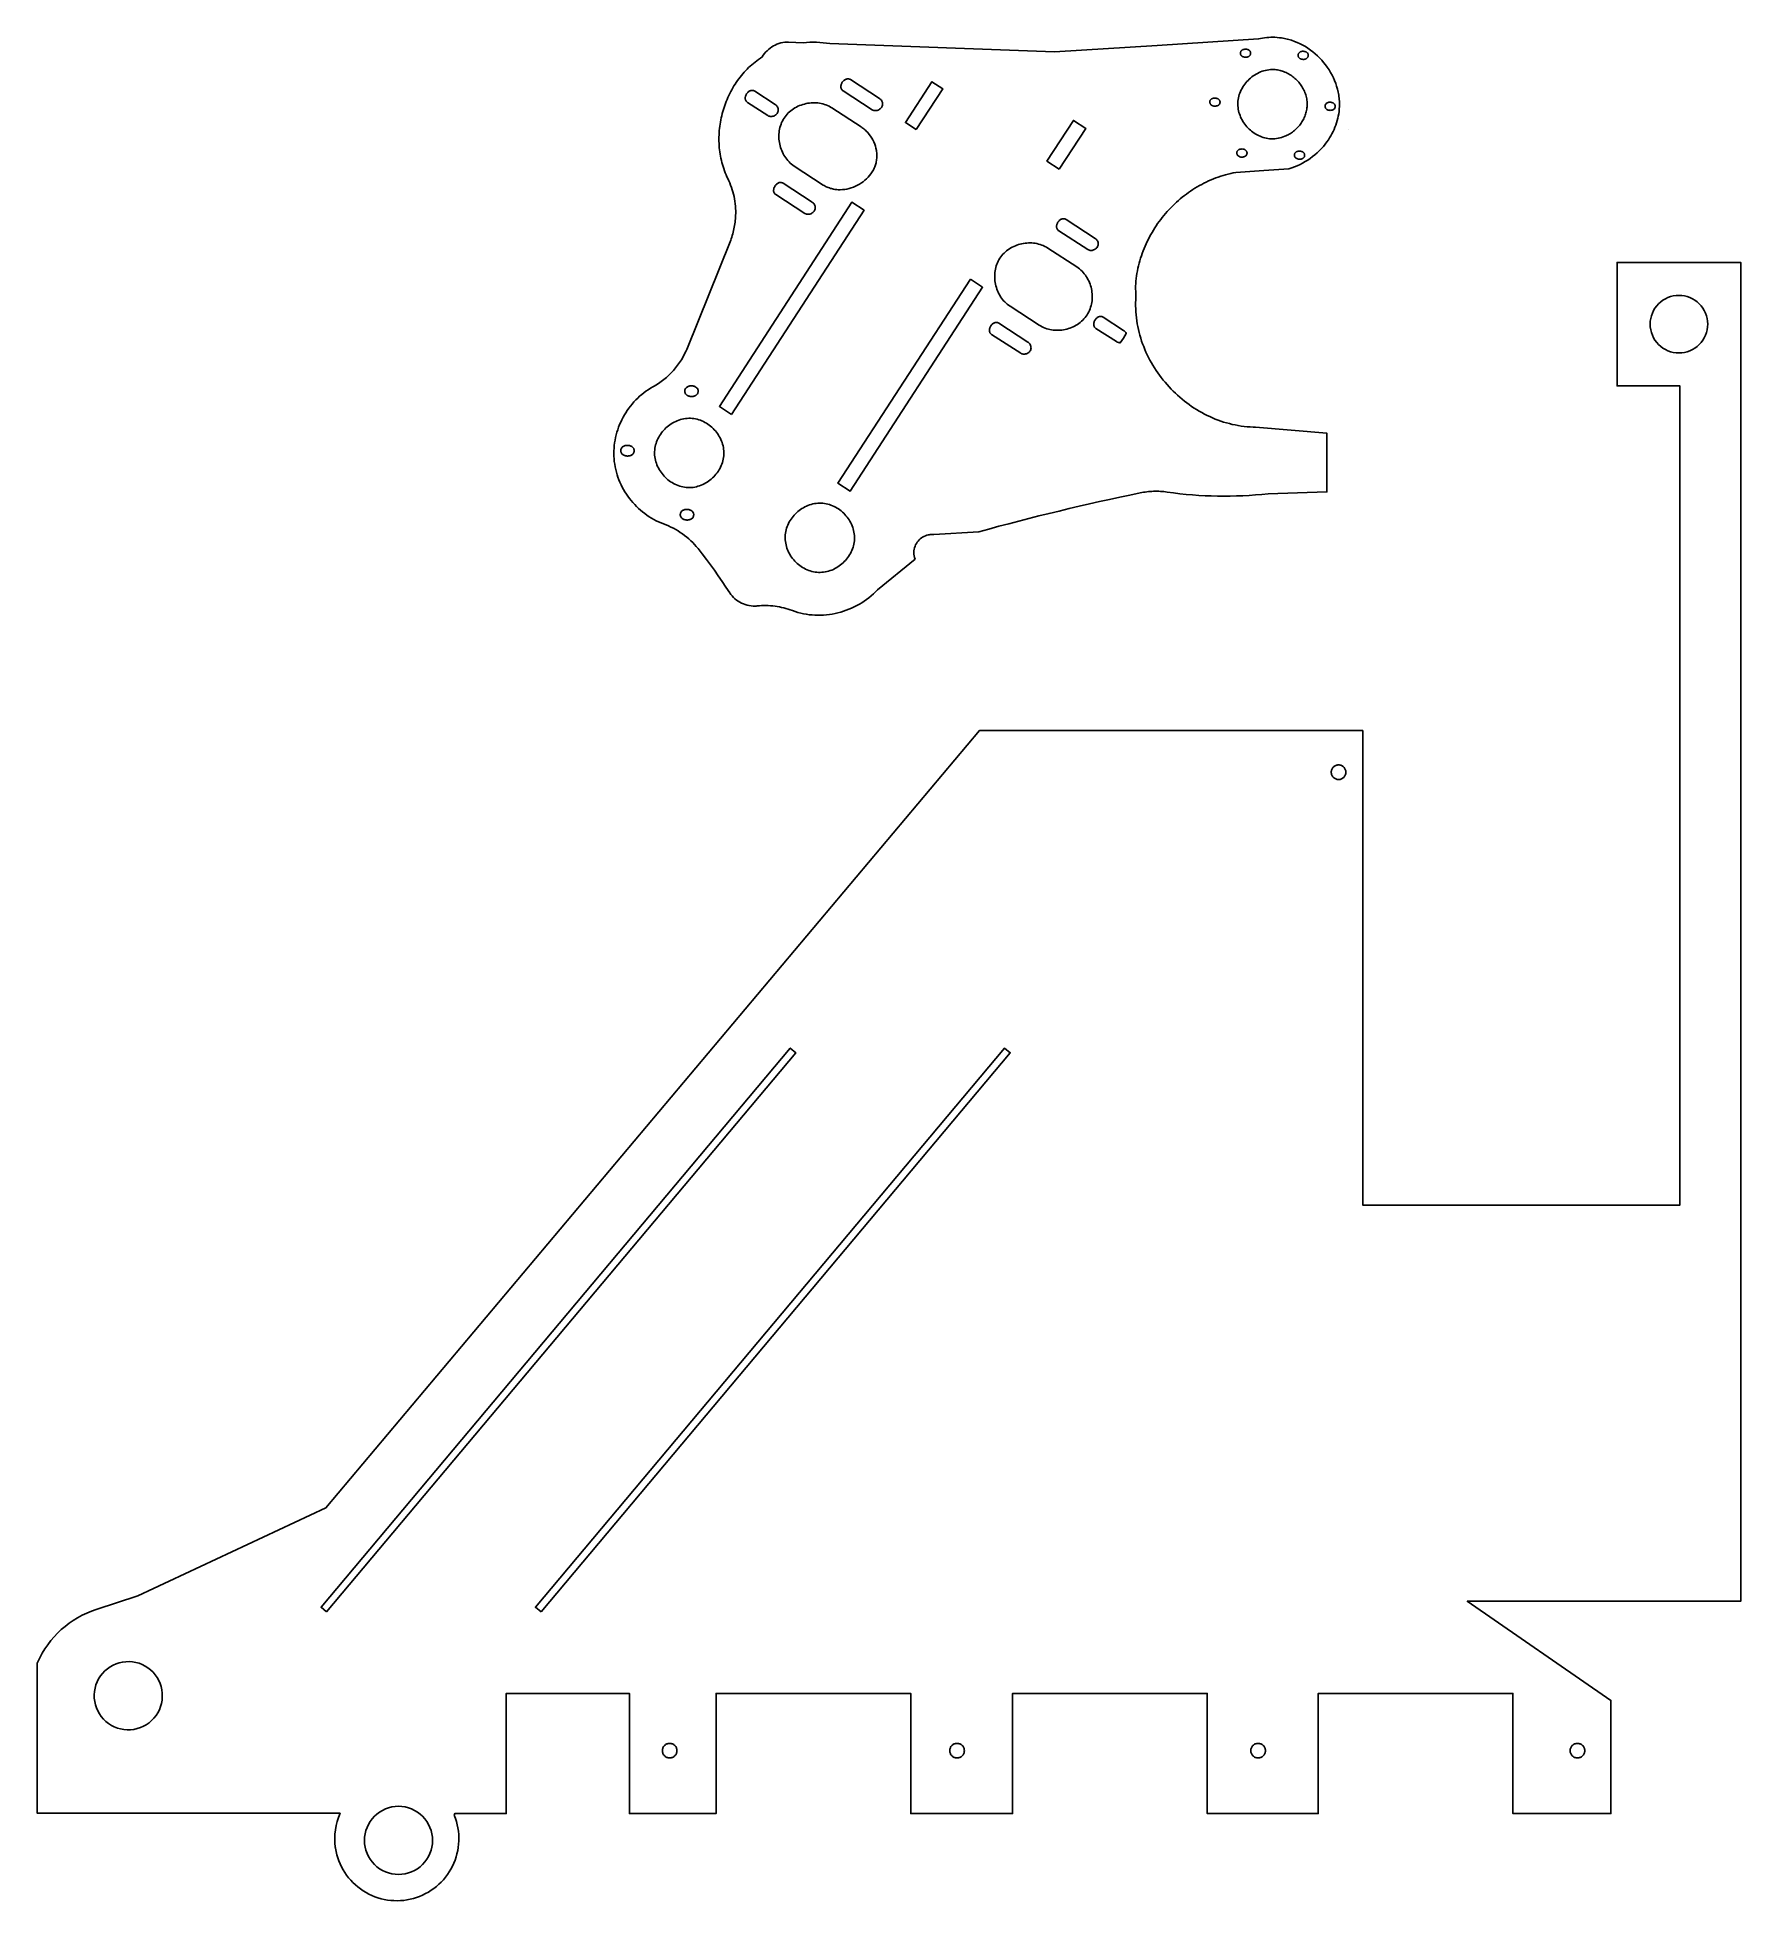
# Model space of a CAD drawing. Extents: x 59 to 759, y 98 to 864.
import ezdxf

# ---------------------------------------------------------------- set-up
doc = ezdxf.new("R2010")
doc.units = 0
doc.layers.add('Nível_Padrão', color=1, linetype='CONTINUOUS')

msp = doc.modelspace()

# ---------------------------------------------------------------- linework, layer by layer
at = {"layer": 'Nível_Padrão'}
for points in [[(559.25, 703.81), (558.73, 703.86), (558.21, 703.89), (556.97, 703.95), (555.74, 704.04), (554.51, 704.17), (553.29, 704.33), (552.08, 704.52), (550.87, 704.75), (549.68, 705.01), (548.49, 705.3), (547.31, 705.62), (546.13, 705.97), (544.97, 706.36), (543.82, 706.77), (542.68, 707.21), (541.55, 707.68), (540.43, 708.18), (539.33, 708.7), (538.24, 709.26), (537.16, 709.84), (536.09, 710.44), (535.04, 711.07), (534, 711.73), (532.98, 712.41), (531.97, 713.11), (530.98, 713.84), (530.01, 714.59), (529.05, 715.36), (528.11, 716.16), (527.19, 716.97), (526.29, 717.81), (525.41, 718.67), (524.54, 719.54), (523.7, 720.44), (522.87, 721.35), (522.07, 722.29), (521.28, 723.24), (520.52, 724.21), (519.79, 725.19), (519.07, 726.19), (518.38, 727.21), (517.71, 728.24), (517.06, 729.29), (516.44, 730.35), (515.85, 731.42), (515.28, 732.51), (514.74, 733.61), (514.22, 734.72), (513.73, 735.84), (513.27, 736.97), (512.83, 738.12), (512.43, 739.27), (512.05, 740.44), (511.71, 741.61), (511.39, 742.79), (511.1, 743.98), (510.84, 745.17), (510.62, 746.38), (510.43, 747.59), (510.27, 748.8), (510.14, 750.02), (510.04, 751.25), (509.98, 752.48), (509.96, 753.71), (509.97, 754.94), (510.01, 756.18), (510.05, 757.31), (510.04, 758.44), (510, 759.57), (509.91, 760.7), (509.95, 761.77), (510.02, 762.84), (510.1, 763.9), (510.22, 764.96), (510.36, 766.01), (510.52, 767.07), (510.71, 768.11), (510.92, 769.15), (511.15, 770.19), (511.41, 771.22), (511.69, 772.24), (511.99, 773.26), (512.31, 774.27), (512.66, 775.28), (513.03, 776.27), (513.42, 777.26), (513.83, 778.24), (514.26, 779.21), (514.71, 780.17), (515.18, 781.13), (515.67, 782.07), (516.18, 783), (516.71, 783.93), (517.26, 784.84), (517.82, 785.74), (518.41, 786.63), (519.01, 787.51), (519.63, 788.38), (520.27, 789.23), (520.92, 790.07), (521.59, 790.9), (522.28, 791.71), (522.98, 792.51), (523.7, 793.3), (524.44, 794.07), (525.19, 794.83), (525.95, 795.57), (526.73, 796.3), (527.53, 797), (528.33, 797.7), (529.15, 798.38), (529.99, 799.04), (530.84, 799.68), (531.7, 800.3), (532.57, 800.91), (533.46, 801.5), (534.35, 802.07), (535.26, 802.62), (536.18, 803.15), (537.11, 803.66), (538.05, 804.15), (539.01, 804.62), (539.97, 805.07), (540.94, 805.5), (541.92, 805.9), (542.91, 806.29), (543.91, 806.65), (544.92, 806.99), (545.93, 807.31), (546.95, 807.6), (547.99, 807.87), (549.02, 808.12), (550.07, 808.34), (551.12, 808.53), (562.67, 809.35), (572.99, 810.08), (574.15, 810.44), (575.3, 810.85), (576.42, 811.31), (577.53, 811.82), (578.61, 812.38), (579.67, 812.99), (580.71, 813.63), (581.71, 814.32), (582.69, 815.06), (583.64, 815.83), (584.56, 816.64), (585.44, 817.48), (586.29, 818.37), (587.11, 819.28), (587.88, 820.23), (588.61, 821.2), (589.17, 822), (589.69, 822.82), (590.19, 823.65), (590.66, 824.49), (591.1, 825.36), (591.51, 826.23), (591.88, 827.12), (592.23, 828.03), (592.54, 828.94), (592.82, 829.87), (593.06, 830.8), (593.26, 831.75), (593.44, 832.71), (593.57, 833.67), (593.66, 834.64), (593.72, 835.62), (593.73, 836.61), (593.73, 836.61), (593.72, 837.24), (593.69, 837.86), (593.65, 838.49), (593.59, 839.11), (593.52, 839.73), (593.43, 840.34), (593.32, 840.95), (593.2, 841.56), (592.92, 842.77), (592.58, 843.97), (592.19, 845.15), (591.74, 846.31), (591.24, 847.44), (590.69, 848.56), (590.09, 849.65), (589.44, 850.72), (588.75, 851.76), (588.02, 852.77), (587.24, 853.75), (586.43, 854.7), (585.57, 855.61), (584.68, 856.49), (583.75, 857.33), (582.79, 858.12), (581.8, 858.88), (580.77, 859.59), (579.72, 860.26), (578.64, 860.88), (577.54, 861.45), (576.41, 861.98), (575.26, 862.44), (574.09, 862.86), (572.9, 863.22), (572.3, 863.38), (571.69, 863.52), (571.09, 863.65), (570.47, 863.76), (569.86, 863.86), (569.24, 863.94), (569.15, 863.95), (568.19, 864.04), (567.22, 864.1), (566.37, 864.11), (565.52, 864.1), (564.67, 864.06), (563.83, 863.98), (562.99, 863.88), (562.15, 863.75), (561.32, 863.59), (560.5, 863.41), (518.87, 860.8), (476.63, 858.14), (384.32, 861.49), (382.95, 861.71), (381.57, 861.88), (380.19, 862), (378.81, 862.08), (377.43, 862.1), (376.04, 862.08), (374.66, 862.01), (373.28, 861.89), (367.35, 862.1), (366.52, 862.1), (365.71, 862.04), (364.89, 861.93), (364.1, 861.76), (363.31, 861.53), (362.54, 861.25), (361.79, 860.93), (361.07, 860.55), (360.37, 860.13), (359.7, 859.66), (359.06, 859.15), (358.46, 858.6), (357.89, 858.01), (357.37, 857.38), (356.89, 856.71), (356.46, 856.01), (355.72, 855.52), (354.99, 855.01), (354.27, 854.49), (353.57, 853.95), (352.88, 853.4), (352.21, 852.82), (351.55, 852.23), (350.91, 851.63), (350.28, 851.01), (349.67, 850.38), (349.07, 849.73), (348.49, 849.07), (347.93, 848.39), (347.38, 847.71), (346.84, 847.01), (346.32, 846.29), (345.82, 845.57), (345.33, 844.83), (344.86, 844.09), (344.41, 843.33), (343.97, 842.56), (343.55, 841.79), (343.14, 841), (342.75, 840.21), (342.38, 839.41), (342.03, 838.6), (341.69, 837.78), (341.37, 836.95), (341.07, 836.12), (340.78, 835.28), (340.52, 834.44), (340.27, 833.59), (340.04, 832.73), (339.82, 831.87), (339.63, 831.01), (339.45, 830.14), (339.29, 829.27), (339.15, 828.4), (339.03, 827.52), (338.92, 826.65), (338.84, 825.77), (338.77, 824.88), (338.73, 824), (338.7, 823.12), (338.69, 822.24), (338.7, 821.36), (338.73, 820.47), (338.78, 819.59), (338.85, 818.71), (338.94, 817.84), (339.05, 816.96), (339.18, 816.09), (339.33, 815.22), (339.5, 814.36), (339.69, 813.5), (339.9, 812.64), (340.14, 811.79), (340.39, 810.95), (340.66, 810.11), (340.96, 809.27), (341.27, 808.45), (341.61, 807.63), (341.97, 806.81), (342.35, 806.01), (342.76, 805.12), (343.15, 804.22), (343.51, 803.31), (343.84, 802.39), (344.15, 801.46), (344.42, 800.52), (344.67, 799.57), (344.89, 798.61), (345.07, 797.65), (345.23, 796.69), (345.36, 795.72), (345.46, 794.74), (345.53, 793.76), (345.57, 792.79), (345.58, 791.8), (345.56, 790.82), (345.53, 790.13), (345.48, 789.44), (345.42, 788.75), (345.34, 788.06), (345.25, 787.37), (345.14, 786.69), (344.88, 785.33), (344.57, 783.98), (344.39, 783.31), (344.19, 782.64), (343.98, 781.98), (343.76, 781.33), (343.52, 780.67), (343.27, 780.03), (325.72, 736.46), (325.45, 735.83), (325.18, 735.2), (324.59, 733.97), (323.94, 732.76), (323.24, 731.59), (322.5, 730.44), (321.71, 729.33), (320.87, 728.25), (319.98, 727.21), (319.06, 726.21), (318.09, 725.25), (317.08, 724.33), (316.04, 723.45), (314.96, 722.61), (313.84, 721.83), (312.69, 721.09), (312.1, 720.74), (311.5, 720.4), (310.54, 719.85), (309.6, 719.25), (308.69, 718.63), (307.8, 717.97), (306.94, 717.28), (306.1, 716.56), (305.29, 715.81), (304.51, 715.03), (303.75, 714.22), (303.02, 713.38), (302.33, 712.52), (301.66, 711.64), (301.02, 710.74), (300.42, 709.81), (299.84, 708.86), (299.3, 707.9), (298.79, 706.91), (298.32, 705.91), (297.88, 704.9), (297.47, 703.87), (297.1, 702.82), (296.77, 701.77), (296.47, 700.7), (296.22, 699.63), (296, 698.54), (295.81, 697.45), (295.67, 696.36), (295.57, 695.26), (295.51, 694.15), (295.49, 693.04), (295.51, 691.94), (295.58, 690.83), (295.69, 689.72), (295.84, 688.63), (296.03, 687.54), (296.26, 686.46), (296.54, 685.38), (296.85, 684.32), (297.2, 683.27), (297.58, 682.24), (298.01, 681.22), (298.47, 680.21), (298.96, 679.22), (299.49, 678.25), (300.05, 677.29), (300.64, 676.36), (301.27, 675.45), (301.93, 674.55), (302.61, 673.69), (303.33, 672.84), (304.07, 672.02), (304.84, 671.22), (305.64, 670.46), (306.46, 669.72), (307.31, 669.01), (308.18, 668.33), (309.08, 667.68), (309.99, 667.06), (310.93, 666.48), (311.9, 665.93), (312.88, 665.42), (313.88, 664.95), (314.9, 664.51), (315.93, 664.11), (316.97, 663.72), (317.98, 663.29), (318.98, 662.82), (319.97, 662.32), (320.94, 661.79), (321.88, 661.23), (322.81, 660.63), (323.72, 660), (324.6, 659.34), (325.47, 658.65), (326.3, 657.93), (327.12, 657.18), (327.9, 656.41), (328.66, 655.61), (329.4, 654.78), (330.1, 653.93), (331.82, 651.73), (333.52, 649.51), (335.19, 647.27), (336.83, 645.02), (338.44, 642.74), (340.03, 640.44), (341.58, 638.13), (343.11, 635.79), (343.35, 635.45), (343.59, 635.12), (344.11, 634.48), (344.67, 633.88), (345.27, 633.32), (345.91, 632.8), (346.58, 632.33), (347.28, 631.9), (348, 631.52), (348.75, 631.19), (349.52, 630.91), (350.31, 630.68), (351.11, 630.51), (351.92, 630.39), (352.74, 630.32), (353.56, 630.31), (353.98, 630.33), (354.39, 630.37), (355.31, 630.45), (356.23, 630.5), (357.15, 630.52), (358.07, 630.52), (358.99, 630.5), (359.91, 630.44), (360.83, 630.36), (361.74, 630.26), (362.65, 630.12), (363.56, 629.96), (364.46, 629.78), (365.35, 629.57), (366.24, 629.33), (367.13, 629.07), (368, 628.78), (368.87, 628.47), (370, 628.07), (371.14, 627.72), (372.29, 627.42), (373.45, 627.16), (374.62, 626.95), (375.8, 626.79), (376.98, 626.67), (378.16, 626.59), (379.35, 626.56), (380.54, 626.58), (381.73, 626.63), (382.91, 626.73), (384.09, 626.88), (385.27, 627.06), (386.44, 627.29), (387.6, 627.55), (388.75, 627.86), (389.89, 628.21), (391.02, 628.59), (392.13, 629.02), (393.23, 629.48), (394.31, 629.98), (395.37, 630.52), (396.41, 631.1), (397.43, 631.71), (398.43, 632.36), (399.4, 633.04), (400.35, 633.76), (401.27, 634.51), (402.16, 635.29), (403.02, 636.11), (403.85, 636.97), (419.28, 649.66), (419.08, 650.28), (418.94, 650.92), (418.85, 651.59), (418.83, 651.92), (418.82, 652.26), (418.82, 652.38), (418.86, 653.04), (418.95, 653.68), (419.1, 654.31), (419.3, 654.91), (419.54, 655.49), (419.84, 656.04), (420.17, 656.56), (420.55, 657.05), (420.96, 657.51), (421.41, 657.94), (421.9, 658.32), (422.42, 658.67), (422.96, 658.97), (423.53, 659.23), (424.13, 659.44), (424.75, 659.6), (425.13, 659.67), (425.52, 659.72), (425.92, 659.75), (426.32, 659.76), (426.97, 659.73), (445.5, 660.88), (449.61, 662), (453.73, 663.11), (457.85, 664.19), (461.97, 665.27), (466.1, 666.32), (470.24, 667.36), (474.37, 668.38), (478.52, 669.39), (482.66, 670.38), (486.81, 671.35), (490.96, 672.31), (495.12, 673.25), (499.28, 674.17), (503.45, 675.08), (507.62, 675.97), (511.79, 676.85), (512.48, 676.98), (513.17, 677.1), (513.86, 677.21), (514.56, 677.3), (515.25, 677.37), (515.95, 677.43), (516.65, 677.47), (517.35, 677.5), (518.05, 677.52), (518.74, 677.51), (519.44, 677.5), (520.14, 677.46), (520.84, 677.42), (521.54, 677.35), (522.23, 677.27), (522.93, 677.18), (525.51, 676.82), (528.1, 676.51), (530.69, 676.24), (533.28, 676.01), (535.88, 675.82), (538.47, 675.67), (541.07, 675.57), (543.67, 675.51), (546.28, 675.49), (548.88, 675.51), (551.48, 675.57), (554.08, 675.68), (556.68, 675.83), (559.28, 676.02), (561.87, 676.25), (564.47, 676.52), (588.61, 677.22), (588.61, 701.39), (559.25, 703.81), (558.21, 703.89)], [(591.74, 836.61), (591.74, 836.61), (591.58, 836.8), (591.39, 836.96), (591.17, 837.1), (590.94, 837.22), (590.69, 837.31), (590.43, 837.37), (590.16, 837.41), (589.88, 837.42), (589.61, 837.41), (589.34, 837.38), (589.08, 837.31), (588.83, 837.23), (588.6, 837.11), (588.4, 836.97), (588.21, 836.8), (588.06, 836.61), (587.96, 836.44), (587.89, 836.25), (587.84, 836.05), (587.81, 835.83), (587.82, 835.6), (587.86, 835.38), (587.93, 835.18), (588.02, 835), (588.14, 834.83), (588.28, 834.68), (588.44, 834.54), (588.61, 834.43), (588.85, 834.31), (589.1, 834.21), (589.37, 834.14), (589.64, 834.1), (589.92, 834.08), (590.2, 834.09), (590.48, 834.13), (590.74, 834.19), (590.99, 834.28), (591.23, 834.4), (591.44, 834.54), (591.63, 834.71), (591.78, 834.91), (591.9, 835.14), (591.98, 835.39), (592.01, 835.68), (592, 835.94), (591.95, 836.19), (591.86, 836.41), (591.74, 836.61)]]:
    msp.add_lwpolyline(points, dxfattribs=at)
for points in [[(553.03, 857.63), (553.05, 857.83), (553.09, 858.02), (553.16, 858.19), (553.24, 858.35), (553.34, 858.5), (553.46, 858.63), (553.59, 858.75), (553.73, 858.86), (553.89, 858.95), (554.06, 859.03), (554.23, 859.09), (554.42, 859.14), (554.8, 859.21), (555.19, 859.22), (555.58, 859.18), (555.96, 859.09), (556.14, 859.02), (556.31, 858.95), (556.47, 858.85), (556.62, 858.75), (556.75, 858.64), (556.88, 858.51), (556.98, 858.37), (557.07, 858.21), (557.14, 858.05), (557.2, 857.87), (557.22, 857.68), (557.23, 857.48), (557.21, 857.27), (557.17, 857.09), (557.1, 856.91), (557.02, 856.75), (556.92, 856.6), (556.8, 856.47), (556.67, 856.35), (556.53, 856.25), (556.37, 856.15), (556.2, 856.08), (556.03, 856.01), (555.84, 855.96), (555.46, 855.89), (555.07, 855.88), (554.68, 855.92), (554.3, 856.01), (554.12, 856.08), (553.95, 856.16), (553.79, 856.25), (553.64, 856.35), (553.5, 856.47), (553.38, 856.6), (553.27, 856.74), (553.18, 856.89), (553.11, 857.06), (553.06, 857.23), (553.04, 857.42), (553.03, 857.63)], [(576.72, 856.77), (576.73, 856.97), (576.78, 857.16), (576.84, 857.33), (576.92, 857.49), (577.02, 857.64), (577.14, 857.77), (577.27, 857.89), (577.42, 858), (577.57, 858.09), (577.74, 858.17), (577.92, 858.23), (578.1, 858.29), (578.48, 858.35), (578.87, 858.36), (579.26, 858.32), (579.64, 858.23), (579.82, 858.17), (579.99, 858.09), (580.15, 858), (580.3, 857.89), (580.44, 857.78), (580.56, 857.65), (580.67, 857.51), (580.76, 857.35), (580.83, 857.19), (580.88, 857.01), (580.91, 856.82), (580.91, 856.62), (580.89, 856.42), (580.85, 856.23), (580.79, 856.05), (580.71, 855.89), (580.61, 855.75), (580.49, 855.61), (580.36, 855.49), (580.21, 855.39), (580.05, 855.3), (579.89, 855.22), (579.71, 855.15), (579.53, 855.1), (579.15, 855.04), (578.75, 855.02), (578.36, 855.06), (577.99, 855.16), (577.81, 855.22), (577.64, 855.3), (577.48, 855.39), (577.33, 855.49), (577.19, 855.61), (577.07, 855.74), (576.96, 855.88), (576.87, 856.03), (576.8, 856.2), (576.75, 856.38), (576.72, 856.57), (576.72, 856.77)], [(570.8, 850.03), (571.31, 849.83), (571.81, 849.61), (572.3, 849.37), (572.79, 849.11), (573.26, 848.84), (573.72, 848.54), (574.17, 848.23), (574.62, 847.91), (575.04, 847.56), (575.46, 847.21), (575.87, 846.83), (576.26, 846.45), (576.63, 846.05), (577, 845.63), (577.34, 845.21), (577.68, 844.77), (577.99, 844.32), (578.29, 843.86), (578.58, 843.39), (578.84, 842.91), (579.09, 842.42), (579.32, 841.92), (579.53, 841.42), (579.72, 840.91), (579.89, 840.39), (580.04, 839.86), (580.17, 839.33), (580.28, 838.8), (580.36, 838.25), (580.42, 837.71), (580.46, 837.16), (580.48, 836.61), (580.47, 836.1), (580.44, 835.58), (580.39, 835.06), (580.32, 834.55), (580.22, 834.04), (580.11, 833.53), (579.98, 833.04), (579.83, 832.55), (579.66, 832.06), (579.47, 831.58), (579.27, 831.11), (579.04, 830.64), (578.81, 830.19), (578.55, 829.74), (578.28, 829.3), (577.99, 828.87), (577.69, 828.45), (577.38, 828.04), (577.05, 827.64), (576.71, 827.25), (576.35, 826.87), (575.99, 826.51), (575.61, 826.15), (575.22, 825.81), (574.82, 825.49), (574.4, 825.17), (573.98, 824.88), (573.55, 824.59), (573.11, 824.32), (572.66, 824.07), (572.2, 823.83), (571.74, 823.61), (571.27, 823.4), (570.61, 823.15), (569.93, 822.93), (569.25, 822.74), (568.55, 822.59), (567.85, 822.48), (567.14, 822.4), (566.43, 822.36), (565.71, 822.37), (565.03, 822.41), (564.36, 822.49), (563.69, 822.61), (563.03, 822.76), (562.38, 822.94), (561.74, 823.16), (561.11, 823.41), (560.49, 823.68), (559.89, 823.99), (559.3, 824.32), (558.72, 824.68), (558.17, 825.07), (557.63, 825.48), (557.11, 825.92), (556.6, 826.38), (556.12, 826.86), (555.66, 827.36), (555.22, 827.88), (554.81, 828.42), (554.42, 828.97), (554.05, 829.55), (553.71, 830.13), (553.4, 830.73), (553.11, 831.35), (552.86, 831.98), (552.64, 832.61), (552.44, 833.26), (552.28, 833.92), (552.15, 834.58), (552.06, 835.25), (552, 835.93), (551.98, 836.61), (551.99, 837.13), (552.03, 837.82), (552.12, 838.52), (552.24, 839.2), (552.39, 839.87), (552.58, 840.54), (552.81, 841.19), (553.07, 841.84), (553.36, 842.46), (553.68, 843.08), (554.02, 843.68), (554.4, 844.26), (554.8, 844.83), (555.23, 845.37), (555.69, 845.9), (556.16, 846.41), (556.66, 846.9), (557.18, 847.36), (557.72, 847.8), (558.28, 848.21), (558.86, 848.6), (559.45, 848.96), (560.06, 849.29), (560.69, 849.6), (561.32, 849.87), (561.97, 850.12), (562.63, 850.33), (563.3, 850.5), (563.97, 850.65), (564.66, 850.75), (565.35, 850.82), (566.05, 850.86), (566.74, 850.85), (567.27, 850.82), (567.79, 850.77), (568.3, 850.7), (568.81, 850.6), (569.32, 850.49), (569.82, 850.36), (570.32, 850.2), (570.8, 850.03)], [(405.93, 836.55), (405.89, 836.19), (405.8, 835.85), (405.65, 835.53), (405.47, 835.24), (405.24, 834.96), (404.99, 834.72), (404.7, 834.5), (404.39, 834.32), (404.07, 834.17), (403.73, 834.06), (403.38, 833.99), (403.03, 833.97), (402.68, 833.99), (402.33, 834.05), (402, 834.17), (401.69, 834.34), (389.73, 842.1), (389.52, 842.26), (389.34, 842.43), (389.18, 842.62), (389.06, 842.82), (388.96, 843.03), (388.89, 843.25), (388.85, 843.48), (388.83, 843.72), (388.83, 843.95), (388.85, 844.2), (388.9, 844.44), (388.96, 844.68), (389.04, 844.92), (389.15, 845.15), (389.26, 845.38), (389.4, 845.6), (389.54, 845.81), (389.7, 846.01), (389.88, 846.2), (390.06, 846.37), (390.25, 846.53), (390.46, 846.67), (390.67, 846.79), (390.88, 846.89), (391.11, 846.96), (391.33, 847.02), (391.56, 847.04), (391.8, 847.04), (392.03, 847.01), (392.27, 846.94), (392.5, 846.85), (392.73, 846.72), (404.68, 838.96), (404.96, 838.74), (405.22, 838.5), (405.44, 838.22), (405.62, 837.92), (405.76, 837.59), (405.86, 837.25), (405.92, 836.9), (405.93, 836.55)], [(419.82, 826.17), (415.37, 829.06), (426.25, 845.84), (430.7, 842.95), (419.82, 826.17)], [(363.04, 834.11), (363, 833.76), (362.9, 833.42), (362.76, 833.1), (362.57, 832.8), (362.35, 832.53), (362.09, 832.28), (361.81, 832.07), (361.5, 831.88), (361.17, 831.74), (360.84, 831.63), (360.49, 831.56), (360.14, 831.53), (359.78, 831.55), (359.44, 831.62), (359.11, 831.74), (358.79, 831.91), (350.41, 837.35), (350.19, 837.51), (350.01, 837.68), (349.86, 837.87), (349.73, 838.07), (349.63, 838.28), (349.56, 838.5), (349.52, 838.73), (349.5, 838.97), (349.5, 839.21), (349.52, 839.45), (349.57, 839.69), (349.63, 839.93), (349.72, 840.17), (349.82, 840.4), (349.93, 840.63), (350.07, 840.85), (350.21, 841.06), (350.38, 841.26), (350.55, 841.45), (350.73, 841.62), (350.93, 841.78), (351.13, 841.92), (351.34, 842.04), (351.56, 842.14), (351.78, 842.21), (352.01, 842.27), (352.24, 842.29), (352.47, 842.29), (352.7, 842.26), (352.94, 842.19), (353.17, 842.1), (353.4, 841.97), (361.79, 836.52), (362.07, 836.31), (362.32, 836.06), (362.54, 835.78), (362.72, 835.48), (362.87, 835.16), (362.97, 834.82), (363.03, 834.47), (363.04, 834.11)], [(381.59, 803.39), (369.64, 811.15), (369.06, 811.55), (368.51, 811.98), (367.99, 812.43), (367.49, 812.91), (367.02, 813.42), (366.57, 813.95), (366.16, 814.5), (365.76, 815.07), (365.4, 815.66), (365.07, 816.27), (364.76, 816.89), (364.48, 817.53), (364.23, 818.18), (364.01, 818.84), (363.82, 819.51), (363.66, 820.18), (363.53, 820.87), (363.43, 821.56), (363.37, 822.25), (363.33, 822.94), (363.32, 823.64), (363.35, 824.33), (363.41, 825.02), (363.5, 825.71), (363.63, 826.39), (363.78, 827.06), (363.98, 827.73), (364.2, 828.38), (364.46, 829.03), (364.75, 829.65), (365.08, 830.27), (365.45, 830.86), (365.85, 831.44), (366.27, 831.99), (366.73, 832.52), (367.21, 833.01), (367.71, 833.49), (368.24, 833.93), (368.79, 834.35), (369.36, 834.74), (369.95, 835.1), (370.56, 835.44), (371.18, 835.75), (371.82, 836.02), (372.47, 836.27), (373.13, 836.49), (373.8, 836.68), (374.48, 836.84), (375.16, 836.97), (375.85, 837.07), (376.54, 837.14), (377.24, 837.18), (377.93, 837.18), (378.63, 837.16), (379.32, 837.1), (380, 837), (380.68, 836.88), (381.36, 836.72), (382.02, 836.53), (382.68, 836.3), (383.32, 836.04), (383.95, 835.75), (384.56, 835.42), (385.16, 835.06), (397.11, 827.3), (397.49, 827.04), (397.87, 826.77), (398.23, 826.49), (398.58, 826.19), (398.93, 825.89), (399.26, 825.57), (399.89, 824.91), (400.48, 824.21), (401.02, 823.47), (401.52, 822.7), (401.97, 821.9), (402.36, 821.08), (402.71, 820.23), (403, 819.36), (403.24, 818.48), (403.41, 817.58), (403.48, 817.12), (403.53, 816.67), (403.57, 816.21), (403.59, 815.75), (403.6, 815.29), (403.59, 814.83), (403.57, 814.36), (403.52, 813.89), (403.46, 813.43), (403.38, 812.98), (403.28, 812.53), (403.17, 812.09), (403.04, 811.65), (402.89, 811.22), (402.73, 810.8), (402.55, 810.38), (402.36, 809.97), (402.15, 809.56), (401.93, 809.17), (401.7, 808.78), (401.45, 808.39), (401.19, 808.02), (400.63, 807.3), (400.03, 806.61), (399.39, 805.95), (398.7, 805.34), (397.98, 804.76), (397.22, 804.22), (396.44, 803.73), (395.63, 803.27), (394.79, 802.87), (393.94, 802.51), (393.06, 802.2), (392.17, 801.94), (391.28, 801.74), (390.37, 801.58), (389.46, 801.49), (388.55, 801.45), (388.09, 801.45), (387.64, 801.47), (387.18, 801.5), (386.73, 801.55), (386.28, 801.61), (385.84, 801.69), (385.39, 801.78), (384.95, 801.89), (384.51, 802.02), (384.08, 802.17), (383.65, 802.33), (383.23, 802.51), (382.81, 802.7), (382.4, 802.91), (381.99, 803.14), (381.59, 803.39)], [(540.45, 837.54), (540.47, 837.75), (540.51, 837.93), (540.57, 838.11), (540.65, 838.27), (540.75, 838.41), (540.87, 838.55), (541, 838.67), (541.15, 838.77), (541.3, 838.86), (541.47, 838.94), (541.65, 839.01), (541.83, 839.06), (542.21, 839.13), (542.6, 839.14), (543, 839.1), (543.37, 839.01), (543.55, 838.94), (543.72, 838.86), (543.88, 838.77), (544.03, 838.67), (544.17, 838.55), (544.29, 838.42), (544.4, 838.28), (544.49, 838.13), (544.56, 837.96), (544.61, 837.79), (544.64, 837.6), (544.64, 837.39), (544.62, 837.19), (544.58, 837), (544.52, 836.83), (544.44, 836.67), (544.34, 836.52), (544.22, 836.39), (544.09, 836.27), (543.94, 836.16), (543.78, 836.07), (543.62, 835.99), (543.44, 835.93), (543.26, 835.88), (542.88, 835.81), (542.48, 835.8), (542.09, 835.84), (541.72, 835.93), (541.54, 836), (541.37, 836.07), (541.21, 836.16), (541.06, 836.27), (540.92, 836.38), (540.8, 836.51), (540.69, 836.65), (540.6, 836.81), (540.53, 836.97), (540.48, 837.15), (540.45, 837.34), (540.45, 837.54)], [(478.59, 809.87), (473.47, 813.2), (484.37, 829.97), (489.49, 826.64), (478.59, 809.87)], [(597.51, 826.18), (597.51, 826.18), (597.51, 826.18), (597.51, 826.18), (597.51, 826.18)], [(551.55, 816.6), (551.56, 816.81), (551.61, 816.99), (551.67, 817.17), (551.75, 817.33), (551.85, 817.47), (551.97, 817.61), (552.1, 817.73), (552.25, 817.83), (552.4, 817.92), (552.57, 818), (552.75, 818.07), (552.93, 818.12), (553.31, 818.19), (553.7, 818.2), (554.09, 818.16), (554.47, 818.07), (554.65, 818), (554.82, 817.92), (554.98, 817.83), (555.13, 817.73), (555.27, 817.61), (555.39, 817.48), (555.5, 817.34), (555.59, 817.19), (555.66, 817.02), (555.71, 816.85), (555.74, 816.66), (555.74, 816.45), (555.72, 816.25), (555.68, 816.06), (555.62, 815.89), (555.54, 815.73), (555.44, 815.58), (555.32, 815.45), (555.19, 815.33), (555.04, 815.22), (554.88, 815.13), (554.72, 815.05), (554.54, 814.99), (554.36, 814.94), (553.98, 814.87), (553.58, 814.86), (553.19, 814.9), (552.82, 814.99), (552.64, 815.06), (552.47, 815.13), (552.31, 815.22), (552.16, 815.33), (552.02, 815.44), (551.9, 815.57), (551.79, 815.71), (551.7, 815.87), (551.63, 816.03), (551.58, 816.21), (551.55, 816.4), (551.55, 816.6)], [(575.23, 815.75), (575.25, 815.95), (575.29, 816.14), (575.35, 816.31), (575.44, 816.47), (575.54, 816.62), (575.65, 816.75), (575.79, 816.87), (575.93, 816.97), (576.09, 817.07), (576.26, 817.15), (576.43, 817.21), (576.61, 817.26), (577, 817.33), (577.39, 817.34), (577.78, 817.3), (578.16, 817.21), (578.33, 817.14), (578.51, 817.07), (578.67, 816.97), (578.82, 816.87), (578.95, 816.76), (579.08, 816.63), (579.18, 816.49), (579.27, 816.33), (579.34, 816.17), (579.39, 815.99), (579.42, 815.8), (579.43, 815.59), (579.41, 815.39), (579.37, 815.21), (579.3, 815.03), (579.22, 814.87), (579.12, 814.72), (579, 814.59), (578.87, 814.47), (578.73, 814.37), (578.57, 814.27), (578.4, 814.2), (578.23, 814.13), (578.04, 814.08), (577.66, 814.01), (577.27, 814), (576.88, 814.04), (576.5, 814.13), (576.32, 814.2), (576.15, 814.28), (575.99, 814.37), (575.84, 814.47), (575.7, 814.59), (575.58, 814.71), (575.47, 814.86), (575.38, 815.01), (575.31, 815.18), (575.26, 815.35), (575.23, 815.54), (575.23, 815.75)], [(378.27, 793.94), (378.23, 793.59), (378.13, 793.25), (377.99, 792.93), (377.81, 792.63), (377.58, 792.36), (377.33, 792.11), (377.04, 791.89), (376.73, 791.71), (376.41, 791.56), (376.07, 791.45), (375.72, 791.39), (375.37, 791.36), (375.02, 791.38), (374.67, 791.45), (374.34, 791.56), (374.02, 791.73), (362.07, 799.49), (361.86, 799.65), (361.67, 799.83), (361.52, 800.01), (361.4, 800.21), (361.3, 800.43), (361.23, 800.65), (361.18, 800.87), (361.16, 801.11), (361.17, 801.35), (361.19, 801.59), (361.23, 801.83), (361.3, 802.07), (361.38, 802.31), (361.48, 802.54), (361.6, 802.77), (361.73, 802.99), (361.88, 803.2), (362.04, 803.4), (362.21, 803.59), (362.4, 803.77), (362.59, 803.92), (362.79, 804.06), (363, 804.18), (363.22, 804.28), (363.44, 804.36), (363.67, 804.41), (363.9, 804.43), (364.13, 804.43), (364.37, 804.4), (364.6, 804.34), (364.84, 804.24), (365.07, 804.11), (377.02, 796.35), (377.3, 796.13), (377.55, 795.89), (377.77, 795.61), (377.96, 795.31), (378.1, 794.98), (378.2, 794.65), (378.26, 794.3), (378.27, 793.94)], [(343.91, 709.11), (338.87, 712.37), (393.28, 796.27), (398.32, 793.01), (343.91, 709.11)], [(481.36, 789.22), (493.32, 781.47), (493.61, 781.26), (493.86, 781.01), (494.08, 780.74), (494.26, 780.43), (494.41, 780.11), (494.51, 779.77), (494.57, 779.42), (494.58, 779.07), (494.54, 778.71), (494.44, 778.37), (494.3, 778.05), (494.11, 777.75), (493.89, 777.48), (493.63, 777.24), (493.35, 777.02), (493.04, 776.84), (492.71, 776.69), (492.38, 776.58), (492.03, 776.51), (491.68, 776.48), (491.33, 776.5), (490.98, 776.57), (490.65, 776.69), (490.33, 776.86), (478.37, 784.61), (478.16, 784.76), (477.98, 784.94), (477.82, 785.12), (477.7, 785.33), (477.6, 785.54), (477.53, 785.76), (477.49, 785.99), (477.46, 786.22), (477.47, 786.46), (477.49, 786.7), (477.53, 786.94), (477.6, 787.18), (477.68, 787.42), (477.78, 787.66), (477.9, 787.88), (478.03, 788.1), (478.18, 788.32), (478.34, 788.52), (478.51, 788.7), (478.7, 788.88), (478.89, 789.04), (479.09, 789.17), (479.3, 789.29), (479.52, 789.39), (479.74, 789.47), (479.97, 789.52), (480.2, 789.55), (480.43, 789.55), (480.67, 789.51), (480.9, 789.45), (481.13, 789.35), (481.36, 789.22)], [(473.86, 777.47), (485.81, 769.71), (486.38, 769.31), (486.93, 768.89), (487.46, 768.43), (487.96, 767.95), (488.43, 767.45), (488.87, 766.92), (489.29, 766.37), (489.68, 765.8), (490.05, 765.21), (490.38, 764.6), (490.69, 763.98), (490.97, 763.34), (491.22, 762.69), (491.44, 762.03), (491.63, 761.36), (491.79, 760.68), (491.92, 760), (492.01, 759.31), (492.08, 758.61), (492.12, 757.92), (492.12, 757.23), (492.1, 756.53), (492.04, 755.84), (491.95, 755.15), (491.82, 754.47), (491.66, 753.8), (491.47, 753.14), (491.25, 752.48), (490.99, 751.84), (490.69, 751.21), (490.36, 750.6), (490, 750), (489.6, 749.42), (489.18, 748.87), (488.72, 748.35), (488.24, 747.85), (487.74, 747.38), (487.21, 746.93), (486.66, 746.51), (486.08, 746.12), (485.49, 745.76), (484.89, 745.43), (484.27, 745.12), (483.63, 744.84), (482.98, 744.59), (482.32, 744.37), (481.65, 744.18), (480.97, 744.02), (480.29, 743.89), (479.6, 743.79), (478.9, 743.72), (478.21, 743.69), (477.52, 743.68), (476.82, 743.71), (476.13, 743.77), (475.44, 743.86), (474.76, 743.99), (474.09, 744.14), (473.43, 744.33), (472.77, 744.56), (472.13, 744.82), (471.5, 745.11), (470.89, 745.44), (470.29, 745.81), (458.34, 753.57), (457.76, 753.96), (457.21, 754.39), (456.69, 754.85), (456.19, 755.33), (455.71, 755.83), (455.27, 756.36), (454.85, 756.91), (454.46, 757.48), (454.1, 758.07), (453.76, 758.68), (453.46, 759.3), (453.18, 759.94), (452.93, 760.59), (452.71, 761.25), (452.52, 761.92), (452.36, 762.6), (452.23, 763.28), (452.13, 763.97), (452.06, 764.66), (452.03, 765.36), (452.02, 766.05), (452.05, 766.75), (452.11, 767.44), (452.2, 768.12), (452.32, 768.81), (452.48, 769.48), (452.67, 770.14), (452.9, 770.8), (453.16, 771.44), (453.45, 772.07), (453.78, 772.68), (454.14, 773.28), (454.54, 773.85), (454.97, 774.41), (455.42, 774.93), (455.9, 775.43), (456.41, 775.9), (456.94, 776.35), (457.49, 776.76), (458.06, 777.16), (458.65, 777.52), (459.26, 777.85), (459.88, 778.16), (460.52, 778.44), (461.17, 778.69), (461.83, 778.91), (462.5, 779.1), (463.17, 779.26), (463.86, 779.39), (464.55, 779.49), (465.24, 779.55), (465.93, 779.59), (466.63, 779.6), (467.32, 779.57), (468.01, 779.51), (468.7, 779.42), (469.38, 779.29), (470.05, 779.14), (470.72, 778.94), (471.37, 778.72), (472.02, 778.46), (472.64, 778.17), (473.26, 777.84), (473.86, 777.47)], [(442.04, 764.65), (447.07, 761.38), (392.59, 677.53), (387.56, 680.8), (442.04, 764.65)], [(453.74, 746.59), (465.7, 738.84), (465.99, 738.63), (466.24, 738.38), (466.46, 738.1), (466.64, 737.8), (466.78, 737.48), (466.89, 737.14), (466.94, 736.79), (466.96, 736.43), (466.91, 736.08), (466.82, 735.74), (466.68, 735.42), (466.49, 735.12), (466.27, 734.85), (466.01, 734.6), (465.73, 734.39), (465.42, 734.2), (465.09, 734.06), (464.75, 733.95), (464.41, 733.88), (464.05, 733.85), (463.7, 733.87), (463.36, 733.94), (463.03, 734.05), (462.71, 734.22), (450.75, 741.97), (450.54, 742.13), (450.36, 742.3), (450.2, 742.49), (450.08, 742.69), (449.98, 742.9), (449.91, 743.12), (449.86, 743.35), (449.84, 743.59), (449.84, 743.82), (449.87, 744.06), (449.91, 744.31), (449.98, 744.55), (450.06, 744.79), (450.16, 745.02), (450.28, 745.25), (450.41, 745.47), (450.56, 745.68), (450.72, 745.88), (450.89, 746.07), (451.08, 746.24), (451.27, 746.4), (451.47, 746.54), (451.68, 746.66), (451.9, 746.76), (452.12, 746.84), (452.35, 746.89), (452.58, 746.91), (452.81, 746.91), (453.04, 746.88), (453.28, 746.82), (453.51, 746.72), (453.74, 746.59)], [(493.64, 744.45), (493.43, 744.61), (493.25, 744.78), (493.09, 744.97), (492.97, 745.17), (492.87, 745.38), (492.8, 745.6), (492.76, 745.83), (492.73, 746.06), (492.74, 746.3), (492.76, 746.54), (492.8, 746.78), (492.87, 747.03), (492.95, 747.26), (493.05, 747.5), (493.17, 747.73), (493.3, 747.95), (493.45, 748.16), (493.61, 748.36), (493.78, 748.55), (493.97, 748.72), (494.16, 748.88), (494.36, 749.02), (494.57, 749.14), (494.79, 749.24), (495.01, 749.31), (495.24, 749.36), (495.47, 749.39), (495.7, 749.39), (495.94, 749.36), (496.17, 749.29), (496.4, 749.2), (496.63, 749.07), (505.03, 743.63), (505.2, 743.51), (505.36, 743.37), (505.52, 743.22), (505.66, 743.07), (505.78, 742.9), (505.9, 742.72), (506, 742.53), (506.09, 742.34), (505.53, 741.36), (504.94, 740.41), (504.31, 739.48), (503.66, 738.57), (503.44, 738.57), (503.23, 738.59), (503.02, 738.62), (502.81, 738.67), (502.61, 738.73), (502.41, 738.81), (502.22, 738.9), (502.04, 739.01), (493.64, 744.45)], [(324.65, 718.74), (324.68, 719.01), (324.74, 719.25), (324.82, 719.48), (324.93, 719.69), (325.06, 719.88), (325.21, 720.06), (325.38, 720.21), (325.57, 720.35), (325.78, 720.47), (326, 720.58), (326.23, 720.66), (326.47, 720.73), (326.72, 720.78), (326.97, 720.82), (327.22, 720.83), (327.48, 720.83), (327.74, 720.81), (327.99, 720.78), (328.24, 720.73), (328.49, 720.66), (328.72, 720.57), (328.94, 720.47), (329.16, 720.35), (329.35, 720.22), (329.53, 720.07), (329.69, 719.9), (329.83, 719.71), (329.95, 719.51), (330.04, 719.29), (330.11, 719.06), (330.15, 718.81), (330.15, 718.55), (330.13, 718.28), (330.07, 718.04), (329.99, 717.81), (329.88, 717.6), (329.75, 717.41), (329.6, 717.23), (329.42, 717.08), (329.23, 716.94), (329.03, 716.82), (328.81, 716.71), (328.58, 716.63), (328.34, 716.56), (328.09, 716.51), (327.84, 716.47), (327.58, 716.46), (327.32, 716.46), (327.07, 716.48), (326.81, 716.51), (326.56, 716.56), (326.32, 716.63), (326.09, 716.72), (325.86, 716.82), (325.65, 716.94), (325.45, 717.07), (325.27, 717.23), (325.11, 717.39), (324.97, 717.58), (324.86, 717.78), (324.76, 718), (324.7, 718.23), (324.66, 718.48), (324.65, 718.74)], [(312.24, 693.78), (312.29, 694.48), (312.37, 695.17), (312.49, 695.85), (312.65, 696.53), (312.84, 697.19), (313.06, 697.84), (313.32, 698.49), (313.61, 699.12), (313.93, 699.73), (314.28, 700.33), (314.66, 700.91), (315.06, 701.48), (315.49, 702.03), (315.94, 702.55), (316.42, 703.06), (316.92, 703.55), (317.44, 704.01), (317.98, 704.45), (318.54, 704.86), (319.12, 705.25), (319.71, 705.61), (320.32, 705.95), (320.94, 706.25), (321.58, 706.52), (322.23, 706.77), (322.88, 706.98), (323.55, 707.15), (324.23, 707.3), (324.91, 707.4), (325.6, 707.48), (326.3, 707.51), (327, 707.5), (327.7, 707.46), (328.39, 707.37), (329.07, 707.25), (329.75, 707.1), (330.41, 706.91), (331.07, 706.68), (331.71, 706.42), (332.34, 706.13), (332.95, 705.82), (333.55, 705.47), (334.13, 705.09), (334.7, 704.69), (335.25, 704.26), (335.77, 703.8), (336.28, 703.33), (336.77, 702.83), (337.23, 702.31), (337.67, 701.77), (338.08, 701.21), (338.47, 700.63), (338.83, 700.04), (339.17, 699.43), (339.47, 698.81), (339.75, 698.17), (339.99, 697.52), (340.2, 696.86), (340.38, 696.19), (340.52, 695.52), (340.63, 694.83), (340.7, 694.14), (340.73, 693.45), (340.72, 692.75), (340.68, 692.05), (340.6, 691.36), (340.48, 690.67), (340.32, 690), (340.13, 689.33), (339.9, 688.68), (339.65, 688.04), (339.36, 687.41), (339.04, 686.79), (338.69, 686.19), (338.31, 685.61), (337.91, 685.05), (337.48, 684.5), (337.03, 683.97), (336.55, 683.46), (336.05, 682.98), (335.53, 682.51), (334.99, 682.08), (334.43, 681.66), (333.85, 681.27), (333.26, 680.91), (332.65, 680.58), (332.03, 680.27), (331.39, 680), (330.74, 679.76), (330.08, 679.55), (329.41, 679.37), (328.74, 679.23), (328.05, 679.12), (327.36, 679.05), (326.67, 679.02), (325.97, 679.02), (325.27, 679.07), (324.58, 679.15), (323.9, 679.27), (323.22, 679.43), (322.56, 679.62), (321.9, 679.84), (321.26, 680.1), (320.63, 680.39), (320.02, 680.71), (319.42, 681.06), (318.83, 681.43), (318.27, 681.84), (317.72, 682.27), (317.19, 682.72), (316.69, 683.2), (316.2, 683.69), (315.74, 684.22), (315.3, 684.76), (314.88, 685.31), (314.5, 685.89), (314.13, 686.49), (313.8, 687.09), (313.5, 687.72), (313.22, 688.35), (312.98, 689), (312.77, 689.66), (312.59, 690.33), (312.45, 691.01), (312.34, 691.69), (312.27, 692.38), (312.24, 693.08), (312.24, 693.78)], [(298.35, 694.28), (298.38, 694.54), (298.43, 694.79), (298.52, 695.02), (298.62, 695.23), (298.75, 695.42), (298.91, 695.59), (299.08, 695.75), (299.27, 695.89), (299.48, 696.01), (299.7, 696.11), (299.93, 696.2), (300.17, 696.27), (300.41, 696.32), (300.67, 696.35), (300.92, 696.37), (301.18, 696.37), (301.44, 696.35), (301.69, 696.31), (301.94, 696.26), (302.18, 696.19), (302.42, 696.11), (302.64, 696.01), (302.85, 695.89), (303.05, 695.75), (303.23, 695.6), (303.39, 695.43), (303.53, 695.25), (303.65, 695.05), (303.74, 694.83), (303.81, 694.6), (303.84, 694.35), (303.85, 694.08), (303.82, 693.82), (303.77, 693.57), (303.69, 693.34), (303.58, 693.13), (303.45, 692.94), (303.29, 692.77), (303.12, 692.61), (302.93, 692.47), (302.72, 692.35), (302.51, 692.25), (302.28, 692.16), (302.04, 692.09), (301.79, 692.04), (301.54, 692.01), (301.28, 691.99), (301.02, 691.99), (300.76, 692.01), (300.51, 692.05), (300.26, 692.1), (300.02, 692.17), (299.78, 692.25), (299.56, 692.35), (299.35, 692.47), (299.15, 692.61), (298.97, 692.76), (298.81, 692.93), (298.67, 693.11), (298.55, 693.31), (298.46, 693.53), (298.4, 693.77), (298.36, 694.02), (298.35, 694.28)], [(322.82, 667.98), (322.84, 668.24), (322.9, 668.49), (322.98, 668.72), (323.09, 668.93), (323.22, 669.12), (323.37, 669.29), (323.54, 669.45), (323.73, 669.59), (323.94, 669.71), (324.16, 669.81), (324.39, 669.9), (324.63, 669.96), (324.88, 670.02), (325.13, 670.05), (325.39, 670.07), (325.64, 670.06), (325.9, 670.05), (326.16, 670.01), (326.4, 669.96), (326.65, 669.89), (326.88, 669.81), (327.11, 669.7), (327.32, 669.59), (327.51, 669.45), (327.69, 669.3), (327.85, 669.13), (327.99, 668.95), (328.11, 668.74), (328.2, 668.53), (328.27, 668.29), (328.31, 668.04), (328.31, 667.78), (328.29, 667.51), (328.23, 667.27), (328.15, 667.04), (328.04, 666.83), (327.91, 666.64), (327.76, 666.47), (327.58, 666.31), (327.39, 666.17), (327.19, 666.05), (326.97, 665.95), (326.74, 665.86), (326.5, 665.79), (326.25, 665.74), (326, 665.71), (325.74, 665.69), (325.49, 665.69), (325.23, 665.71), (324.97, 665.74), (324.72, 665.8), (324.48, 665.86), (324.25, 665.95), (324.02, 666.05), (323.81, 666.17), (323.62, 666.31), (323.44, 666.46), (323.28, 666.63), (323.14, 666.81), (323.02, 667.01), (322.93, 667.23), (322.86, 667.46), (322.82, 667.71), (322.82, 667.98)], [(365.92, 658.93), (365.97, 659.62), (366.05, 660.32), (366.17, 661), (366.33, 661.67), (366.52, 662.34), (366.74, 662.99), (367, 663.64), (367.29, 664.26), (367.61, 664.88), (367.96, 665.48), (368.34, 666.06), (368.74, 666.63), (369.17, 667.17), (369.62, 667.7), (370.1, 668.21), (370.6, 668.7), (371.12, 669.16), (371.66, 669.6), (372.22, 670.01), (372.79, 670.4), (373.39, 670.76), (374, 671.09), (374.62, 671.4), (375.26, 671.67), (375.9, 671.92), (376.56, 672.13), (377.23, 672.3), (377.91, 672.45), (378.59, 672.55), (379.28, 672.62), (379.98, 672.66), (380.68, 672.65), (381.38, 672.61), (382.07, 672.52), (382.75, 672.4), (383.43, 672.25), (384.09, 672.06), (384.74, 671.83), (385.39, 671.57), (386.02, 671.28), (386.63, 670.96), (387.23, 670.62), (387.81, 670.24), (388.38, 669.84), (388.93, 669.41), (389.45, 668.95), (389.96, 668.48), (390.45, 667.98), (390.91, 667.46), (391.35, 666.92), (391.76, 666.36), (392.15, 665.78), (392.51, 665.19), (392.85, 664.58), (393.15, 663.96), (393.42, 663.32), (393.67, 662.67), (393.88, 662.01), (394.06, 661.34), (394.2, 660.67), (394.31, 659.98), (394.38, 659.29), (394.41, 658.6), (394.4, 657.9), (394.36, 657.2), (394.28, 656.51), (394.15, 655.82), (394, 655.15), (393.81, 654.48), (393.58, 653.83), (393.32, 653.19), (393.03, 652.56), (392.72, 651.94), (392.37, 651.34), (391.99, 650.76), (391.59, 650.19), (391.16, 649.65), (390.7, 649.12), (390.23, 648.61), (389.73, 648.13), (389.21, 647.66), (388.67, 647.22), (388.11, 646.81), (387.53, 646.42), (386.94, 646.06), (386.33, 645.73), (385.71, 645.42), (385.07, 645.15), (384.42, 644.91), (383.76, 644.7), (383.09, 644.52), (382.42, 644.38), (381.73, 644.27), (381.04, 644.2), (380.35, 644.16), (379.65, 644.17), (378.95, 644.22), (378.26, 644.3), (377.57, 644.42), (376.9, 644.58), (376.23, 644.77), (375.58, 644.99), (374.94, 645.25), (374.31, 645.54), (373.7, 645.86), (373.1, 646.21), (372.51, 646.58), (371.95, 646.99), (371.4, 647.41), (370.87, 647.87), (370.36, 648.34), (369.88, 648.84), (369.42, 649.36), (368.98, 649.9), (368.56, 650.46), (368.17, 651.04), (367.81, 651.63), (367.48, 652.24), (367.17, 652.87), (366.9, 653.5), (366.66, 654.15), (366.45, 654.81), (366.27, 655.48), (366.13, 656.16), (366.02, 656.84), (365.95, 657.53), (365.92, 658.23), (365.92, 658.93)], [(590.36, 562.04), (590.38, 562.35), (590.43, 562.65), (590.5, 562.93), (590.6, 563.21), (590.73, 563.47), (590.88, 563.72), (591.05, 563.95), (591.24, 564.16), (591.46, 564.36), (591.69, 564.53), (591.93, 564.68), (592.2, 564.8), (592.47, 564.91), (592.76, 564.98), (593.06, 565.02), (593.36, 565.04), (593.67, 565.02), (593.97, 564.98), (594.26, 564.91), (594.53, 564.8), (594.79, 564.68), (595.04, 564.53), (595.27, 564.36), (595.49, 564.16), (595.68, 563.95), (595.85, 563.72), (596, 563.47), (596.13, 563.21), (596.23, 562.93), (596.3, 562.65), (596.35, 562.35), (596.36, 562.04), (596.35, 561.73), (596.3, 561.44), (596.23, 561.15), (596.13, 560.87), (596, 560.61), (595.85, 560.36), (595.68, 560.13), (595.49, 559.92), (595.27, 559.73), (595.04, 559.55), (594.79, 559.4), (594.53, 559.28), (594.26, 559.18), (593.97, 559.1), (593.67, 559.06), (593.36, 559.04), (593.06, 559.06), (592.76, 559.1), (592.47, 559.18), (592.2, 559.28), (591.93, 559.4), (591.69, 559.55), (591.46, 559.73), (591.24, 559.92), (591.05, 560.13), (590.88, 560.36), (590.73, 560.61), (590.6, 560.87), (590.5, 561.15), (590.43, 561.44), (590.38, 561.73), (590.36, 562.04)], [(177.44, 216.91), (370.28, 446.73), (367.98, 448.66), (175.14, 218.84), (177.44, 216.91)], [(265.57, 216.91), (458.4, 446.73), (456.11, 448.66), (263.27, 218.84), (265.57, 216.91)], [(315.5, 159.27), (315.57, 158.99), (315.67, 158.71), (315.8, 158.45), (315.95, 158.2), (316.12, 157.97), (316.32, 157.76), (316.53, 157.56), (316.76, 157.39), (317.01, 157.24), (317.27, 157.12), (317.55, 157.01), (317.83, 156.94), (318.13, 156.9), (318.44, 156.88), (318.74, 156.9), (319.04, 156.94), (319.33, 157.01), (319.61, 157.12), (319.87, 157.24), (320.11, 157.39), (320.35, 157.56), (320.56, 157.76), (320.75, 157.97), (320.93, 158.2), (321.08, 158.45), (321.2, 158.71), (321.3, 158.99), (321.38, 159.27), (321.42, 159.57), (321.44, 159.88), (321.42, 160.19), (321.38, 160.48), (321.3, 160.77), (321.2, 161.05), (321.08, 161.31), (320.93, 161.56), (320.75, 161.79), (320.56, 162), (320.35, 162.19), (320.11, 162.37), (319.87, 162.52), (319.61, 162.64), (319.33, 162.74), (319.04, 162.82), (318.74, 162.86), (318.44, 162.88), (318.13, 162.86), (317.83, 162.82), (317.55, 162.74), (317.27, 162.64), (317.01, 162.52), (316.76, 162.37), (316.53, 162.19), (316.32, 162), (316.12, 161.79), (315.95, 161.56), (315.8, 161.31), (315.67, 161.05), (315.57, 160.77), (315.5, 160.48), (315.45, 160.19), (315.44, 159.88), (315.45, 159.57), (315.5, 159.27)], [(433.62, 159.27), (433.7, 158.99), (433.8, 158.71), (433.92, 158.45), (434.07, 158.2), (434.25, 157.97), (434.44, 157.76), (434.65, 157.56), (434.89, 157.39), (435.13, 157.24), (435.39, 157.12), (435.67, 157.01), (435.96, 156.94), (436.26, 156.9), (436.56, 156.88), (436.87, 156.9), (437.17, 156.94), (437.45, 157.01), (437.73, 157.12), (437.99, 157.24), (438.24, 157.39), (438.47, 157.56), (438.68, 157.76), (438.88, 157.97), (439.05, 158.2), (439.2, 158.45), (439.33, 158.71), (439.43, 158.99), (439.5, 159.27), (439.55, 159.57), (439.56, 159.88), (439.55, 160.19), (439.5, 160.48), (439.43, 160.77), (439.33, 161.05), (439.2, 161.31), (439.05, 161.56), (438.88, 161.79), (438.68, 162), (438.47, 162.19), (438.24, 162.37), (437.99, 162.52), (437.73, 162.64), (437.45, 162.74), (437.17, 162.82), (436.87, 162.86), (436.56, 162.88), (436.26, 162.86), (435.96, 162.82), (435.67, 162.74), (435.39, 162.64), (435.13, 162.52), (434.89, 162.37), (434.65, 162.19), (434.44, 162), (434.25, 161.79), (434.07, 161.56), (433.92, 161.31), (433.8, 161.05), (433.7, 160.77), (433.62, 160.48), (433.58, 160.19), (433.56, 159.88), (433.58, 159.57), (433.62, 159.27)], [(557.37, 159.27), (557.45, 158.99), (557.55, 158.71), (557.67, 158.45), (557.82, 158.2), (558, 157.97), (558.19, 157.76), (558.4, 157.56), (558.64, 157.39), (558.88, 157.24), (559.14, 157.12), (559.42, 157.01), (559.71, 156.94), (560.01, 156.9), (560.31, 156.88), (560.62, 156.9), (560.92, 156.94), (561.2, 157.01), (561.48, 157.12), (561.74, 157.24), (561.99, 157.39), (562.22, 157.56), (562.43, 157.76), (562.63, 157.97), (562.8, 158.2), (562.95, 158.45), (563.08, 158.71), (563.18, 158.99), (563.25, 159.27), (563.3, 159.57), (563.31, 159.88), (563.3, 160.19), (563.25, 160.48), (563.18, 160.77), (563.08, 161.05), (562.95, 161.31), (562.8, 161.56), (562.63, 161.79), (562.43, 162), (562.22, 162.19), (561.99, 162.37), (561.74, 162.52), (561.48, 162.64), (561.2, 162.74), (560.92, 162.82), (560.62, 162.86), (560.31, 162.88), (560.01, 162.86), (559.71, 162.82), (559.42, 162.74), (559.14, 162.64), (558.88, 162.52), (558.64, 162.37), (558.4, 162.19), (558.19, 162), (558, 161.79), (557.82, 161.56), (557.67, 161.31), (557.55, 161.05), (557.45, 160.77), (557.37, 160.48), (557.33, 160.19), (557.31, 159.88), (557.33, 159.57), (557.37, 159.27)], [(688.62, 159.27), (688.7, 158.99), (688.8, 158.71), (688.92, 158.45), (689.07, 158.2), (689.25, 157.97), (689.44, 157.76), (689.65, 157.56), (689.89, 157.39), (690.13, 157.24), (690.39, 157.12), (690.67, 157.01), (690.96, 156.94), (691.26, 156.9), (691.56, 156.88), (691.87, 156.9), (692.17, 156.94), (692.45, 157.01), (692.73, 157.12), (692.99, 157.24), (693.24, 157.39), (693.47, 157.56), (693.68, 157.76), (693.88, 157.97), (694.05, 158.2), (694.2, 158.45), (694.33, 158.71), (694.43, 158.99), (694.5, 159.27), (694.55, 159.57), (694.56, 159.88), (694.55, 160.19), (694.5, 160.48), (694.43, 160.77), (694.33, 161.05), (694.2, 161.31), (694.05, 161.56), (693.88, 161.79), (693.68, 162), (693.47, 162.19), (693.24, 162.37), (692.99, 162.52), (692.73, 162.64), (692.45, 162.74), (692.17, 162.82), (691.87, 162.86), (691.56, 162.88), (691.26, 162.86), (690.96, 162.82), (690.67, 162.74), (690.39, 162.64), (690.13, 162.52), (689.89, 162.37), (689.65, 162.19), (689.44, 162), (689.25, 161.79), (689.07, 161.56), (688.92, 161.31), (688.8, 161.05), (688.7, 160.77), (688.62, 160.48), (688.58, 160.19), (688.56, 159.88), (688.58, 159.57), (688.62, 159.27)]]:
    msp.add_lwpolyline(points, close=True, dxfattribs=at)
for points in [[(270.45, 183.38), (270.25, 183.38), (270.45, 183.38), (301.88, 183.38), (301.88, 134), (337.5, 134), (337.5, 183.38), (417.5, 183.38), (417.5, 134), (459.38, 134), (459.38, 183.38), (539.38, 183.38), (539.38, 134), (585, 134), (585, 183.38), (665, 183.38), (665, 134), (705.32, 134), (705.32, 180.49), (646.25, 221.25), (733.66, 221.25), (758.66, 221.25), (758.66, 384.09), (758.66, 719.7), (758.66, 771.6), (707.86, 771.6), (707.86, 720.8), (733.66, 720.8), (733.66, 719.7), (733.66, 384.09), (603.32, 384.09), (603.32, 579.12), (567.15, 579.12), (481.87, 579.12), (445.78, 579.12), (177.15, 259.68), (99.88, 223.56), (82.77, 217.95, 0.212282), (58.66, 196.15), (58.52, 195.82), (58.52, 134.12), (58.52, 195.82)], [(58.52, 134.12), (183, 134.12, 0.140533), (181.02, 120.2), (181.06, 119.9), (181.09, 119.74, 0.213867), (192.47, 102.25, 0.213867), (213.1, 99.12, 0.213867), (229.17, 112.43, 0.213867), (229.92, 133.29), (230, 133.63), (230.1, 134), (251.25, 134), (251.25, 183.38), (270.25, 183.38)]]:
    msp.add_lwpolyline(points, format="xyb", dxfattribs=at)
for points in [[(733.26, 758.02, 0.414214), (721.44, 746.2, 0.414214), (733.26, 734.37, 0.414214), (745.09, 746.2, 0.414214), (733.26, 758.02)], [(109.88, 183.49), (109.89, 183.38, -0.414214), (96.87, 168.46, -0.414214), (81.95, 181.48, -0.414214), (94.92, 196.45, -0.414214), (109.88, 183.49)], [(206.99, 136.99, 0.414214), (192.99, 122.99, 0.414214), (206.99, 108.99, 0.414214), (220.99, 122.99, 0.414214), (206.99, 136.99)]]:
    msp.add_lwpolyline(points, format="xyb", close=True, dxfattribs=at)

doc.saveas('drawing.dxf')
